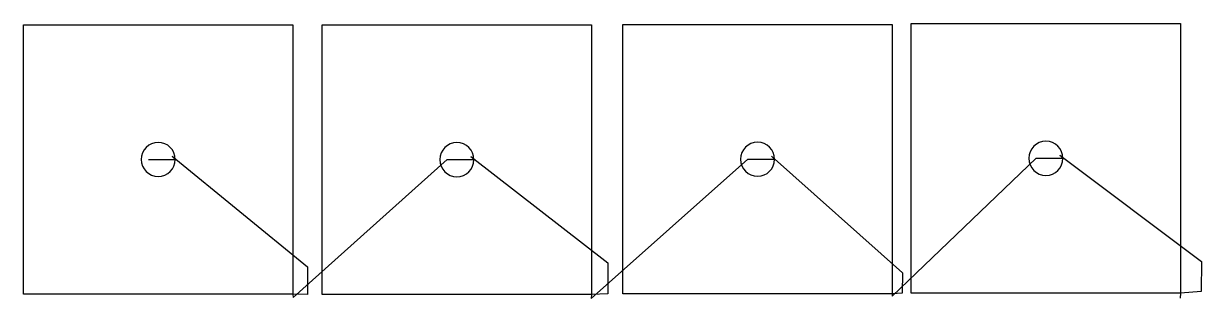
# Model space of a CAD drawing. Header units: metres. Extents: x 8 to 1320, y 4 to 310.
import ezdxf

# ---------------------------------------------------------------- set-up
doc = ezdxf.new("R2010")
doc.units = ezdxf.units.M

msp = doc.modelspace()

# ---------------------------------------------------------------- linework, layer by layer
at = {"layer": 'TOOL_0'}
for p, q in [((8.204, 8.312), (8.204, 308.312)), ((8.204, 308.312), (308.204, 308.312)), ((308.204, 308.312), (308.204, 8.312)), ((340.887, 8.102), (340.887, 308.102)), ((340.887, 308.102), (640.887, 308.102)), ((640.887, 308.102), (640.887, 8.102)), ((675.871, 8.522), (675.871, 308.522)), ((675.871, 308.522), (975.871, 308.522)), ((975.871, 308.522), (975.871, 8.522)), ((997.045, 9.572), (997.045, 309.572)), ((997.045, 309.572), (1297.045, 309.572)), ((1297.045, 309.572), (1297.045, 9.572)), ((147.205, 158.311), (177.205, 158.311)), ((177.205, 158.311), (173.669, 161.847)), ((173.669, 161.847), (324.663, 38.779)), ((308.446, 4.675), (479.888, 158.102)), ((479.888, 158.102), (509.888, 158.102)), ((509.888, 158.102), (506.352, 161.638)), ((506.352, 161.638), (658.968, 43.259)), ((640.386, 3.587), (814.872, 158.521)), ((814.872, 158.521), (844.872, 158.521)), ((844.872, 158.521), (841.336, 162.057)), ((841.336, 162.057), (987.242, 31.924)), ((975.776, 6.045), (1136.046, 159.571)), ((1136.046, 159.571), (1166.046, 159.571)), ((1166.046, 159.571), (1162.51, 163.107)), ((1162.51, 163.107), (1320.277, 44.849)), ((658.968, 43.259), (658.968, 8.845)), ((1320.277, 44.849), (1319.946, 11.261)), ((324.663, 38.779), (324.663, 7.811)), ((987.242, 31.924), (986.905, 9.259)), ((308.204, 8.312), (8.204, 8.312)), ((324.663, 7.811), (308.204, 8.312)), ((308.204, 8.312), (308.446, 4.675)), ((640.887, 8.102), (340.887, 8.102)), ((640.887, 8.102), (640.386, 3.587)), ((658.968, 8.845), (640.887, 8.102)), ((975.871, 8.522), (675.871, 8.522)), ((975.871, 8.522), (975.776, 6.045)), ((986.905, 9.259), (975.871, 8.522)), ((1297.045, 9.572), (997.045, 9.572)), ((1297.045, 9.572), (1296.409, 3.945)), ((1319.946, 11.261), (1297.045, 9.572))]:
    msp.add_line(p, q, dxfattribs=at)
for centre, start, end in [((158.205, 158.311), 0, 180), ((490.888, 158.102), 0, 180), ((825.872, 158.521), 0, 180), ((1147.046, 159.571), 0, 180), ((158.205, 158.311), 180, 0), ((490.888, 158.102), 180, 0), ((825.872, 158.521), 180, 0), ((1147.046, 159.571), 180, 0)]:
    msp.add_arc(centre, 19, start, end, dxfattribs=at)

doc.saveas('drawing.dxf')
